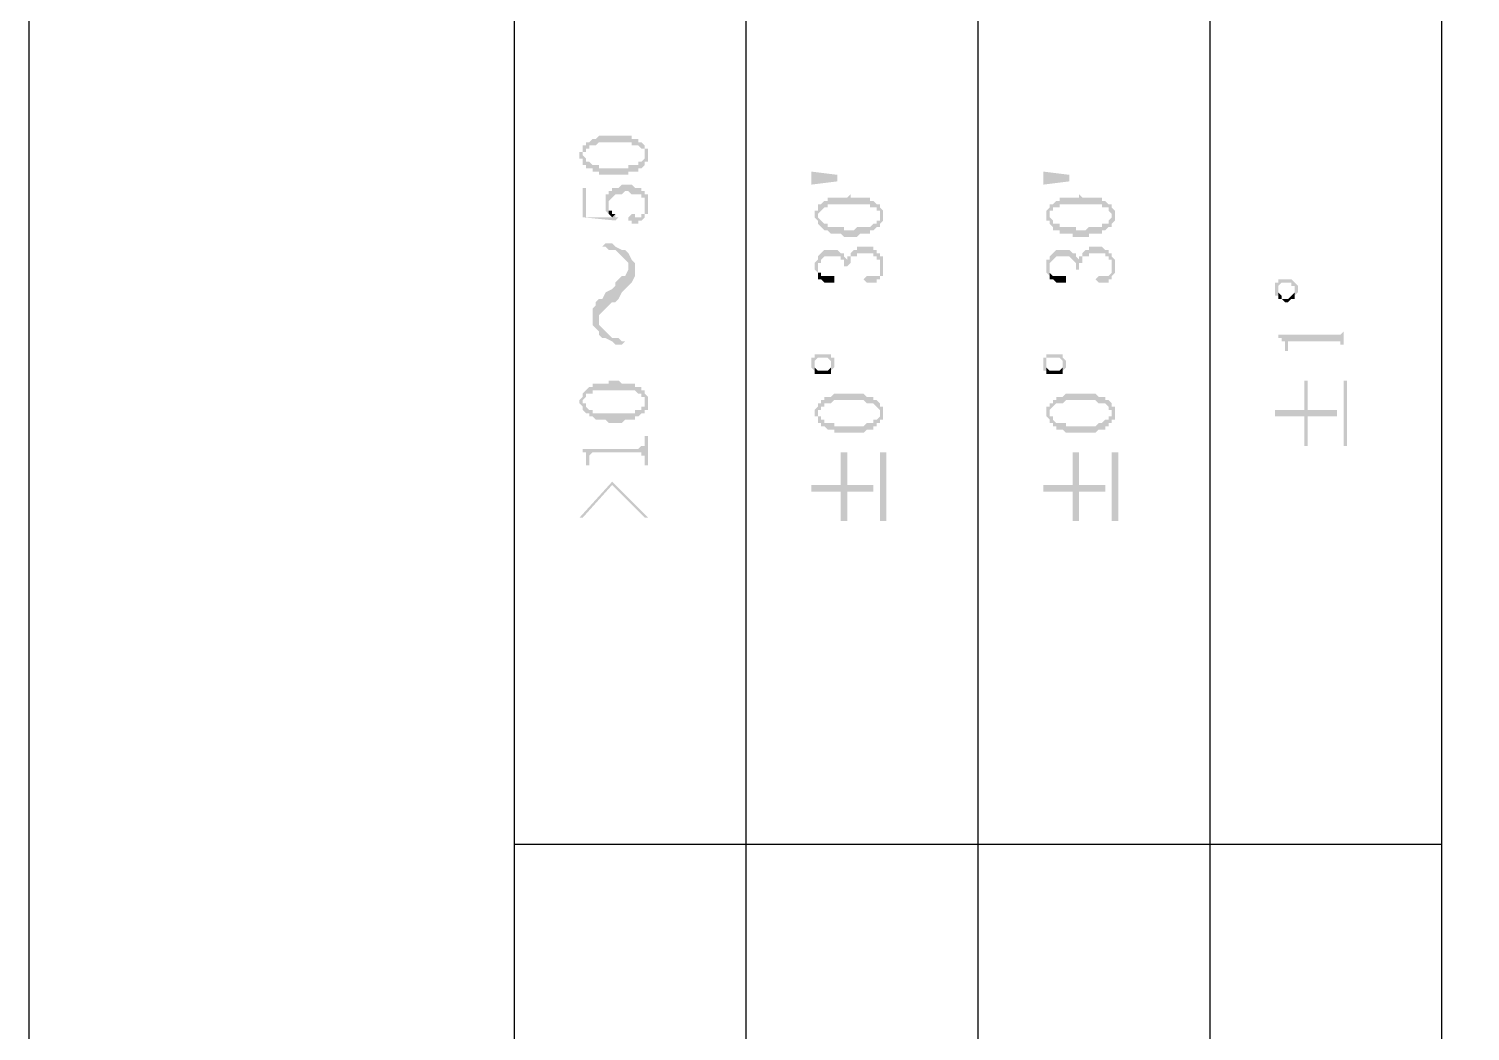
# Model space of a CAD drawing. Header units: millimetres. Extents: x 1186 to 2336, y 1181 to 1549.
# Drawn here: x 1453.55 to 1473.47, y 1493.42 to 1507.27 of the extents above; entities that cross this region are included whole.
import ezdxf

# ---------------------------------------------------------------- set-up
doc = ezdxf.new("R2010")
doc.units = ezdxf.units.MM

msp = doc.modelspace()

# ---------------------------------------------------------------- hatches: boundary and pattern name
at = {"transparency": 33554559}
for points in [[(1461.16199, 1505.52393), (1461.16199, 1505.4788), (1461.20712, 1505.4788), (1461.20712, 1505.43366), (1461.20712, 1505.38853), (1461.20712, 1505.52393), (1461.20712, 1505.56906), (1461.25225, 1505.56906), (1461.25225, 1505.61419), (1461.29738, 1505.61419), (1461.29738, 1505.65932), (1461.38765, 1505.65932), (1461.43278, 1505.70446), (1461.8841, 1505.70446), (1461.8841, 1505.65932), (1461.97437, 1505.65932), (1462.0195, 1505.61419), (1462.06463, 1505.61419), (1462.06463, 1505.56906), (1462.06463, 1505.52393), (1462.06463, 1505.65932), (1462.06463, 1505.65932), (1462.0195, 1505.70446), (1461.97437, 1505.70446), (1461.97437, 1505.74959), (1461.8841, 1505.74959), (1461.8841, 1505.79472), (1461.43278, 1505.79472), (1461.38765, 1505.74959), (1461.34252, 1505.74959), (1461.29738, 1505.70446), (1461.25225, 1505.70446), (1461.25225, 1505.65932), (1461.20712, 1505.65932), (1461.20712, 1505.61419), (1461.20712, 1505.56906), (1461.16199, 1505.56906)], [(1461.20712, 1505.38853), (1461.25225, 1505.38853), (1461.25225, 1505.3434), (1461.34252, 1505.3434), (1461.34252, 1505.29827), (1461.43278, 1505.29827), (1461.43278, 1505.25313), (1461.83897, 1505.25313), (1461.83897, 1505.29827), (1461.97437, 1505.29827), (1461.97437, 1505.3434), (1462.0195, 1505.3434), (1462.06463, 1505.38853), (1462.06463, 1505.43366), (1462.10976, 1505.43366), (1462.10976, 1505.4788), (1462.10976, 1505.52393), (1462.10976, 1505.56906), (1462.10976, 1505.61419), (1462.06463, 1505.61419), (1462.06463, 1505.65932), (1462.06463, 1505.52393), (1462.06463, 1505.4788), (1462.06463, 1505.4788), (1462.0195, 1505.43366), (1461.97437, 1505.43366), (1461.97437, 1505.38853), (1461.83897, 1505.38853), (1461.83897, 1505.3434), (1461.43278, 1505.3434), (1461.43278, 1505.38853), (1461.34252, 1505.38853), (1461.29738, 1505.43366), (1461.25225, 1505.43366), (1461.25225, 1505.4788), (1461.25225, 1505.4788), (1461.20712, 1505.52393), (1461.20712, 1505.52393)], [(1464.36637, 1505.29827), (1464.72743, 1505.25313), (1464.72743, 1505.16287), (1464.36637, 1505.11774)], [(1467.57076, 1505.29827), (1467.93181, 1505.25313), (1467.93181, 1505.16287), (1467.57076, 1505.11774)], [(1461.20712, 1505.07261), (1461.20712, 1504.66642), (1461.65844, 1504.62128), (1461.70357, 1504.66642), (1461.65844, 1504.66642), (1461.65844, 1504.71155), (1461.61331, 1504.66642), (1461.25225, 1504.66642), (1461.25225, 1505.07261)], [(1461.52304, 1504.89208), (1461.52304, 1504.80181), (1461.52304, 1504.75668), (1461.52304, 1504.75668), (1461.56818, 1504.71155), (1461.56818, 1504.84695), (1461.56818, 1504.89208), (1461.56818, 1504.89208), (1461.61331, 1504.93721), (1461.61331, 1504.93721), (1461.65844, 1504.98234), (1461.74871, 1504.98234), (1461.79384, 1505.02747), (1461.83897, 1505.02747), (1461.8841, 1504.98234), (1462.0195, 1504.98234), (1462.0195, 1504.93721), (1462.06463, 1504.93721), (1462.06463, 1504.89208), (1462.06463, 1504.84695), (1462.06463, 1504.71155), (1462.10976, 1504.71155), (1462.10976, 1504.75668), (1462.10976, 1504.84695), (1462.10976, 1504.89208), (1462.10976, 1504.98234), (1462.06463, 1504.98234), (1462.06463, 1505.02747), (1462.0195, 1505.02747), (1462.0195, 1505.07261), (1461.92923, 1505.07261), (1461.8841, 1505.11774), (1461.74871, 1505.11774), (1461.70357, 1505.07261), (1461.61331, 1505.07261), (1461.61331, 1505.02747), (1461.56818, 1505.02747), (1461.56818, 1504.98234), (1461.52304, 1504.98234), (1461.52304, 1504.93721)], [(1464.4115, 1504.66642), (1464.4115, 1504.66642), (1464.45664, 1504.62128), (1464.45664, 1504.57615), (1464.45664, 1504.71155), (1464.45664, 1504.71155), (1464.50177, 1504.75668), (1464.50177, 1504.75668), (1464.5469, 1504.80181), (1464.59203, 1504.80181), (1464.59203, 1504.84695), (1465.17875, 1504.84695), (1465.17875, 1504.80181), (1465.26901, 1504.80181), (1465.26901, 1504.75668), (1465.31415, 1504.75668), (1465.31415, 1504.71155), (1465.31415, 1504.66642), (1465.31415, 1504.84695), (1465.26901, 1504.84695), (1465.22388, 1504.89208), (1465.17875, 1504.89208), (1465.17875, 1504.93721), (1464.90796, 1504.93721), (1464.90796, 1504.98234), (1464.90796, 1504.98234), (1464.86283, 1504.93721), (1464.59203, 1504.93721), (1464.59203, 1504.89208), (1464.5469, 1504.89208), (1464.50177, 1504.84695), (1464.45664, 1504.84695), (1464.45664, 1504.80181), (1464.45664, 1504.75668), (1464.4115, 1504.75668), (1464.4115, 1504.71155)], [(1467.61589, 1504.66642), (1467.61589, 1504.62128), (1467.66102, 1504.62128), (1467.66102, 1504.57615), (1467.66102, 1504.71155), (1467.66102, 1504.75668), (1467.70615, 1504.75668), (1467.70615, 1504.80181), (1467.79642, 1504.80181), (1467.79642, 1504.84695), (1468.38313, 1504.84695), (1468.38313, 1504.80181), (1468.4734, 1504.80181), (1468.4734, 1504.75668), (1468.4734, 1504.75668), (1468.51853, 1504.71155), (1468.51853, 1504.66642), (1468.51853, 1504.84695), (1468.4734, 1504.84695), (1468.42827, 1504.89208), (1468.38313, 1504.89208), (1468.38313, 1504.93721), (1468.11234, 1504.93721), (1468.06721, 1504.98234), (1468.06721, 1504.93721), (1467.79642, 1504.93721), (1467.79642, 1504.89208), (1467.75128, 1504.89208), (1467.70615, 1504.84695), (1467.66102, 1504.84695), (1467.66102, 1504.80181), (1467.66102, 1504.80181), (1467.61589, 1504.75668), (1467.61589, 1504.71155)], [(1461.56818, 1504.71155), (1461.56818, 1504.71155), (1461.61331, 1504.66642), (1461.61331, 1504.66642), (1461.65844, 1504.71155), (1461.61331, 1504.71155), (1461.61331, 1504.75668), (1461.56818, 1504.75668), (1461.56818, 1504.80181), (1461.56818, 1504.84695)], [(1461.83897, 1504.66642), (1461.83897, 1504.62128), (1461.8841, 1504.62128), (1461.8841, 1504.57615), (1461.97437, 1504.57615), (1461.97437, 1504.62128), (1462.0195, 1504.62128), (1462.06463, 1504.66642), (1462.06463, 1504.84695), (1462.06463, 1504.75668), (1462.06463, 1504.71155), (1462.0195, 1504.71155), (1462.0195, 1504.66642), (1461.92923, 1504.66642), (1461.92923, 1504.71155), (1461.8841, 1504.71155)], [(1464.45664, 1504.57615), (1464.50177, 1504.53102), (1464.50177, 1504.53102), (1464.5469, 1504.48589), (1464.59203, 1504.48589), (1464.63716, 1504.44076), (1464.77256, 1504.44076), (1464.81769, 1504.39562), (1464.99822, 1504.39562), (1465.04335, 1504.44076), (1465.17875, 1504.44076), (1465.17875, 1504.48589), (1465.22388, 1504.48589), (1465.26901, 1504.53102), (1465.31415, 1504.53102), (1465.31415, 1504.57615), (1465.31415, 1504.57615), (1465.35928, 1504.62128), (1465.35928, 1504.66642), (1465.35928, 1504.71155), (1465.35928, 1504.75668), (1465.35928, 1504.75668), (1465.31415, 1504.80181), (1465.31415, 1504.66642), (1465.31415, 1504.62128), (1465.26901, 1504.62128), (1465.26901, 1504.57615), (1465.22388, 1504.57615), (1465.17875, 1504.53102), (1464.99822, 1504.53102), (1464.95309, 1504.48589), (1464.81769, 1504.48589), (1464.81769, 1504.53102), (1464.59203, 1504.53102), (1464.59203, 1504.57615), (1464.5469, 1504.57615), (1464.50177, 1504.62128), (1464.50177, 1504.62128), (1464.45664, 1504.66642), (1464.45664, 1504.66642)], [(1467.66102, 1504.57615), (1467.70615, 1504.53102), (1467.70615, 1504.48589), (1467.79642, 1504.48589), (1467.79642, 1504.44076), (1467.97695, 1504.44076), (1467.97695, 1504.39562), (1468.20261, 1504.39562), (1468.20261, 1504.44076), (1468.38313, 1504.44076), (1468.38313, 1504.48589), (1468.42827, 1504.48589), (1468.4734, 1504.53102), (1468.51853, 1504.53102), (1468.51853, 1504.57615), (1468.51853, 1504.57615), (1468.56366, 1504.62128), (1468.56366, 1504.66642), (1468.56366, 1504.71155), (1468.56366, 1504.75668), (1468.56366, 1504.75668), (1468.51853, 1504.80181), (1468.51853, 1504.66642), (1468.51853, 1504.66642), (1468.4734, 1504.62128), (1468.4734, 1504.57615), (1468.38313, 1504.57615), (1468.38313, 1504.53102), (1468.20261, 1504.53102), (1468.15747, 1504.48589), (1468.02208, 1504.48589), (1468.02208, 1504.53102), (1467.79642, 1504.53102), (1467.79642, 1504.57615), (1467.70615, 1504.57615), (1467.70615, 1504.62128), (1467.70615, 1504.62128), (1467.66102, 1504.66642), (1467.66102, 1504.66642)], [(1461.47791, 1504.26023), (1461.52304, 1504.26023), (1461.56818, 1504.21509), (1461.65844, 1504.21509), (1461.70357, 1504.16996), (1461.74871, 1504.12483), (1461.74871, 1504.12483), (1461.79384, 1504.0797), (1461.83897, 1504.03457), (1461.83897, 1503.71864), (1461.83897, 1503.71864), (1461.8841, 1503.76377), (1461.92923, 1503.85404), (1461.92923, 1504.03457), (1461.8841, 1504.0797), (1461.83897, 1504.16996), (1461.83897, 1504.16996), (1461.79384, 1504.21509), (1461.74871, 1504.21509), (1461.65844, 1504.26023), (1461.61331, 1504.30536), (1461.52304, 1504.30536)], [(1464.4115, 1503.98943), (1464.4115, 1503.9443), (1464.4115, 1503.9443), (1464.45664, 1503.89917), (1464.45664, 1503.85404), (1464.45664, 1503.98943), (1464.45664, 1504.03457), (1464.50177, 1504.03457), (1464.50177, 1504.0797), (1464.50177, 1504.0797), (1464.5469, 1504.12483), (1464.77256, 1504.12483), (1464.77256, 1504.0797), (1464.81769, 1504.0797), (1464.81769, 1504.03457), (1464.81769, 1503.98943), (1464.86283, 1503.98943), (1464.86283, 1503.9443), (1464.86283, 1503.98943), (1464.90796, 1504.03457), (1464.90796, 1504.0797), (1464.90796, 1504.12483), (1464.99822, 1504.12483), (1464.99822, 1504.16996), (1465.22388, 1504.16996), (1465.22388, 1504.12483), (1465.26901, 1504.12483), (1465.26901, 1504.0797), (1465.31415, 1504.0797), (1465.31415, 1504.03457), (1465.31415, 1503.98943), (1465.31415, 1504.16996), (1465.26901, 1504.16996), (1465.26901, 1504.21509), (1465.22388, 1504.21509), (1465.22388, 1504.26023), (1464.99822, 1504.26023), (1464.99822, 1504.21509), (1464.95309, 1504.21509), (1464.90796, 1504.16996), (1464.90796, 1504.12483), (1464.86283, 1504.12483), (1464.86283, 1504.0797), (1464.86283, 1504.0797), (1464.81769, 1504.12483), (1464.81769, 1504.16996), (1464.77256, 1504.16996), (1464.72743, 1504.21509), (1464.5469, 1504.21509), (1464.50177, 1504.16996), (1464.50177, 1504.16996), (1464.45664, 1504.12483), (1464.45664, 1504.0797), (1464.45664, 1504.0797), (1464.4115, 1504.03457), (1464.4115, 1504.03457)], [(1467.61589, 1503.98943), (1467.61589, 1503.9443), (1467.61589, 1503.89917), (1467.66102, 1503.85404), (1467.66102, 1503.98943), (1467.66102, 1504.03457), (1467.66102, 1504.03457), (1467.70615, 1504.0797), (1467.70615, 1504.0797), (1467.75128, 1504.12483), (1467.93181, 1504.12483), (1467.97695, 1504.0797), (1467.97695, 1504.0797), (1468.02208, 1504.03457), (1468.02208, 1503.98943), (1468.02208, 1503.9443), (1468.06721, 1503.9443), (1468.06721, 1504.03457), (1468.11234, 1504.03457), (1468.11234, 1504.0797), (1468.11234, 1504.12483), (1468.20261, 1504.12483), (1468.20261, 1504.16996), (1468.42827, 1504.16996), (1468.42827, 1504.12483), (1468.4734, 1504.12483), (1468.4734, 1504.0797), (1468.51853, 1504.0797), (1468.51853, 1504.03457), (1468.51853, 1503.98943), (1468.51853, 1504.16996), (1468.4734, 1504.16996), (1468.4734, 1504.21509), (1468.42827, 1504.21509), (1468.38313, 1504.26023), (1468.20261, 1504.26023), (1468.20261, 1504.21509), (1468.15747, 1504.21509), (1468.11234, 1504.16996), (1468.11234, 1504.12483), (1468.06721, 1504.12483), (1468.06721, 1504.0797), (1468.06721, 1504.0797), (1468.02208, 1504.12483), (1468.02208, 1504.16996), (1467.97695, 1504.16996), (1467.93181, 1504.21509), (1467.75128, 1504.21509), (1467.70615, 1504.16996), (1467.70615, 1504.16996), (1467.66102, 1504.12483), (1467.66102, 1504.0797), (1467.61589, 1504.0797), (1467.61589, 1504.03457), (1467.61589, 1504.03457)], [(1465.08849, 1503.80891), (1465.08849, 1503.80891), (1465.13362, 1503.76377), (1465.26901, 1503.76377), (1465.26901, 1503.80891), (1465.31415, 1503.80891), (1465.31415, 1503.85404), (1465.35928, 1503.85404), (1465.35928, 1503.9443), (1465.35928, 1503.98943), (1465.35928, 1504.03457), (1465.35928, 1504.12483), (1465.31415, 1504.12483), (1465.31415, 1503.9443), (1465.31415, 1503.89917), (1465.31415, 1503.85404), (1465.13362, 1503.85404)], [(1468.29287, 1503.80891), (1468.29287, 1503.80891), (1468.338, 1503.76377), (1468.4734, 1503.76377), (1468.4734, 1503.80891), (1468.51853, 1503.80891), (1468.51853, 1503.85404), (1468.51853, 1503.85404), (1468.56366, 1503.89917), (1468.56366, 1503.9443), (1468.56366, 1503.98943), (1468.56366, 1504.03457), (1468.56366, 1504.0797), (1468.51853, 1504.12483), (1468.51853, 1503.9443), (1468.51853, 1503.89917), (1468.51853, 1503.89917), (1468.4734, 1503.85404), (1468.338, 1503.85404)], [(1461.34252, 1503.26732), (1461.34252, 1503.17705), (1461.38765, 1503.13192), (1461.43278, 1503.08679), (1461.43278, 1503.31245), (1461.47791, 1503.35758), (1461.52304, 1503.40272), (1461.56818, 1503.44785), (1461.61331, 1503.49298), (1461.65844, 1503.49298), (1461.70357, 1503.53811), (1461.74871, 1503.62838), (1461.74871, 1503.62838), (1461.79384, 1503.67351), (1461.83897, 1503.71864), (1461.83897, 1503.98943), (1461.83897, 1503.9443), (1461.79384, 1503.85404), (1461.74871, 1503.85404), (1461.70357, 1503.80891), (1461.65844, 1503.76377), (1461.65844, 1503.71864), (1461.61331, 1503.67351), (1461.52304, 1503.62838), (1461.52304, 1503.62838), (1461.47791, 1503.53811), (1461.43278, 1503.53811), (1461.38765, 1503.49298), (1461.38765, 1503.44785), (1461.34252, 1503.40272), (1461.34252, 1503.35758)], [(1464.45664, 1503.85404), (1464.45664, 1503.80891), (1464.50177, 1503.80891), (1464.5469, 1503.76377), (1464.6823, 1503.76377), (1464.6823, 1503.80891), (1464.6823, 1503.85404), (1464.50177, 1503.85404), (1464.50177, 1503.89917), (1464.45664, 1503.89917), (1464.45664, 1503.98943)], [(1467.66102, 1503.85404), (1467.66102, 1503.80891), (1467.70615, 1503.80891), (1467.75128, 1503.76377), (1467.88668, 1503.76377), (1467.88668, 1503.80891), (1467.88668, 1503.85404), (1467.70615, 1503.85404), (1467.66102, 1503.89917), (1467.66102, 1503.98943)], [(1470.77514, 1503.67351), (1470.77514, 1503.62838), (1470.77514, 1503.58324), (1470.82027, 1503.58324), (1470.82027, 1503.67351), (1470.82027, 1503.71864), (1470.82027, 1503.71864), (1470.8654, 1503.76377), (1471.0008, 1503.76377), (1471.0008, 1503.71864), (1471.04593, 1503.71864), (1471.04593, 1503.53811), (1471.04593, 1503.58324), (1471.04593, 1503.58324), (1471.09106, 1503.62838), (1471.09106, 1503.67351), (1471.09106, 1503.71864), (1471.04593, 1503.76377), (1471.04593, 1503.76377), (1471.0008, 1503.80891), (1470.82027, 1503.80891), (1470.82027, 1503.76377), (1470.77514, 1503.76377), (1470.77514, 1503.71864), (1470.77514, 1503.71864)], [(1470.82027, 1503.58324), (1470.82027, 1503.53811), (1470.8654, 1503.53811), (1470.91054, 1503.49298), (1470.95567, 1503.49298), (1471.0008, 1503.53811), (1471.04593, 1503.53811), (1471.04593, 1503.67351), (1471.04593, 1503.62838), (1471.04593, 1503.62838), (1471.0008, 1503.58324), (1471.0008, 1503.58324), (1470.95567, 1503.53811), (1470.8654, 1503.53811), (1470.8654, 1503.58324), (1470.8654, 1503.58324), (1470.82027, 1503.62838), (1470.82027, 1503.67351), (1470.82027, 1503.67351)], [(1461.43278, 1503.08679), (1461.43278, 1503.04166), (1461.47791, 1502.99653), (1461.52304, 1502.99653), (1461.61331, 1502.95139), (1461.65844, 1502.90626), (1461.74871, 1502.90626), (1461.79384, 1502.95139), (1461.74871, 1502.95139), (1461.70357, 1502.99653), (1461.61331, 1502.99653), (1461.56818, 1503.04166), (1461.52304, 1503.08679), (1461.52304, 1503.08679), (1461.47791, 1503.13192), (1461.43278, 1503.17705), (1461.43278, 1503.22219)], [(1470.82027, 1503.04166), (1470.82027, 1502.99653), (1470.8654, 1502.99653), (1470.8654, 1502.95139), (1470.91054, 1502.95139), (1470.91054, 1502.86113), (1470.91054, 1502.816), (1470.95567, 1502.816), (1470.95567, 1502.90626), (1470.95567, 1502.95139), (1471.67778, 1502.95139), (1471.67778, 1502.90626), (1471.72292, 1502.90626), (1471.72292, 1502.86113), (1471.72292, 1502.816), (1471.72292, 1503.17705), (1471.72292, 1503.13192), (1471.72292, 1503.08679), (1471.67778, 1503.04166), (1471.63265, 1503.04166)], [(1464.36637, 1502.63547), (1464.36637, 1502.59034), (1464.36637, 1502.59034), (1464.4115, 1502.5452), (1464.4115, 1502.6806), (1464.4115, 1502.6806), (1464.45664, 1502.72573), (1464.59203, 1502.72573), (1464.63716, 1502.6806), (1464.63716, 1502.5452), (1464.63716, 1502.5452), (1464.6823, 1502.59034), (1464.6823, 1502.63547), (1464.6823, 1502.6806), (1464.6823, 1502.72573), (1464.63716, 1502.72573), (1464.63716, 1502.77087), (1464.4115, 1502.77087), (1464.4115, 1502.72573), (1464.36637, 1502.72573), (1464.36637, 1502.6806), (1464.36637, 1502.6806)], [(1467.57076, 1502.63547), (1467.57076, 1502.59034), (1467.57076, 1502.5452), (1467.61589, 1502.5452), (1467.61589, 1502.6806), (1467.61589, 1502.72573), (1467.79642, 1502.72573), (1467.84155, 1502.6806), (1467.84155, 1502.5452), (1467.84155, 1502.5452), (1467.88668, 1502.59034), (1467.88668, 1502.63547), (1467.88668, 1502.6806), (1467.88668, 1502.6806), (1467.84155, 1502.72573), (1467.84155, 1502.77087), (1467.61589, 1502.77087), (1467.61589, 1502.72573), (1467.57076, 1502.72573), (1467.57076, 1502.6806), (1467.57076, 1502.6806)], [(1464.4115, 1502.5452), (1464.4115, 1502.50007), (1464.63716, 1502.50007), (1464.63716, 1502.63547), (1464.63716, 1502.59034), (1464.63716, 1502.59034), (1464.59203, 1502.5452), (1464.45664, 1502.5452), (1464.4115, 1502.59034), (1464.4115, 1502.63547), (1464.4115, 1502.63547)], [(1467.61589, 1502.5452), (1467.61589, 1502.50007), (1467.84155, 1502.50007), (1467.84155, 1502.63547), (1467.84155, 1502.59034), (1467.84155, 1502.59034), (1467.79642, 1502.5452), (1467.66102, 1502.5452), (1467.61589, 1502.59034), (1467.61589, 1502.63547), (1467.61589, 1502.63547)], [(1461.16199, 1502.13901), (1461.16199, 1502.09388), (1461.16199, 1502.09388), (1461.20712, 1502.04875), (1461.20712, 1502.00362), (1461.20712, 1502.13901), (1461.20712, 1502.13901), (1461.25225, 1502.18415), (1461.25225, 1502.22928), (1461.34252, 1502.22928), (1461.34252, 1502.27441), (1461.92923, 1502.27441), (1461.97437, 1502.22928), (1462.0195, 1502.22928), (1462.0195, 1502.18415), (1462.06463, 1502.18415), (1462.06463, 1502.13901), (1462.06463, 1502.27441), (1462.0195, 1502.27441), (1462.0195, 1502.31954), (1461.92923, 1502.31954), (1461.92923, 1502.36468), (1461.74871, 1502.36468), (1461.70357, 1502.40981), (1461.56818, 1502.40981), (1461.56818, 1502.36468), (1461.34252, 1502.36468), (1461.34252, 1502.31954), (1461.29738, 1502.31954), (1461.25225, 1502.27441), (1461.25225, 1502.27441), (1461.20712, 1502.22928), (1461.20712, 1502.18415), (1461.20712, 1502.18415)], [(1470.77514, 1502.00362), (1470.77514, 1501.91335), (1471.18133, 1501.91335), (1471.18133, 1501.50716), (1471.22646, 1501.50716), (1471.22646, 1501.91335), (1471.63265, 1501.91335), (1471.63265, 1502.00362), (1471.22646, 1502.00362), (1471.22646, 1502.40981), (1471.18133, 1502.40981), (1471.18133, 1502.00362)], [(1471.76805, 1501.50716), (1471.76805, 1502.40981), (1471.72292, 1502.40981), (1471.72292, 1501.50716)], [(1461.20712, 1502.00362), (1461.25225, 1501.95849), (1461.29738, 1501.95849), (1461.29738, 1501.91335), (1461.34252, 1501.91335), (1461.38765, 1501.86822), (1461.52304, 1501.86822), (1461.56818, 1501.82309), (1461.74871, 1501.82309), (1461.79384, 1501.86822), (1461.92923, 1501.86822), (1461.92923, 1501.91335), (1461.97437, 1501.91335), (1462.0195, 1501.95849), (1462.06463, 1501.95849), (1462.06463, 1502.00362), (1462.10976, 1502.00362), (1462.10976, 1502.04875), (1462.10976, 1502.13901), (1462.10976, 1502.18415), (1462.10976, 1502.18415), (1462.06463, 1502.22928), (1462.06463, 1502.09388), (1462.06463, 1502.04875), (1462.0195, 1502.04875), (1462.0195, 1502.00362), (1461.92923, 1502.00362), (1461.92923, 1501.95849), (1461.34252, 1501.95849), (1461.34252, 1502.00362), (1461.29738, 1502.00362), (1461.25225, 1502.04875), (1461.25225, 1502.09388), (1461.20712, 1502.09388), (1461.20712, 1502.13901)], [(1464.4115, 1501.95849), (1464.4115, 1501.91335), (1464.45664, 1501.91335), (1464.45664, 1501.86822), (1464.45664, 1501.82309), (1464.45664, 1501.95849), (1464.45664, 1502.00362), (1464.50177, 1502.00362), (1464.50177, 1502.04875), (1464.5469, 1502.04875), (1464.5469, 1502.09388), (1464.63716, 1502.09388), (1464.6823, 1502.13901), (1465.08849, 1502.13901), (1465.13362, 1502.09388), (1465.22388, 1502.09388), (1465.26901, 1502.04875), (1465.26901, 1502.04875), (1465.31415, 1502.00362), (1465.31415, 1501.95849), (1465.31415, 1502.09388), (1465.31415, 1502.09388), (1465.26901, 1502.13901), (1465.22388, 1502.13901), (1465.22388, 1502.18415), (1465.13362, 1502.18415), (1465.08849, 1502.22928), (1464.6823, 1502.22928), (1464.63716, 1502.18415), (1464.5469, 1502.18415), (1464.5469, 1502.13901), (1464.50177, 1502.13901), (1464.50177, 1502.09388), (1464.45664, 1502.09388), (1464.45664, 1502.04875), (1464.45664, 1502.04875), (1464.4115, 1502.00362), (1464.4115, 1502.00362)], [(1464.45664, 1501.82309), (1464.50177, 1501.82309), (1464.50177, 1501.77796), (1464.5469, 1501.77796), (1464.59203, 1501.73283), (1464.6823, 1501.73283), (1464.6823, 1501.68769), (1465.08849, 1501.68769), (1465.13362, 1501.73283), (1465.22388, 1501.73283), (1465.22388, 1501.77796), (1465.26901, 1501.77796), (1465.26901, 1501.82309), (1465.31415, 1501.82309), (1465.31415, 1501.86822), (1465.35928, 1501.86822), (1465.35928, 1501.91335), (1465.35928, 1501.95849), (1465.35928, 1502.00362), (1465.35928, 1502.04875), (1465.31415, 1502.04875), (1465.31415, 1502.09388), (1465.31415, 1501.95849), (1465.31415, 1501.91335), (1465.31415, 1501.91335), (1465.26901, 1501.86822), (1465.22388, 1501.86822), (1465.22388, 1501.82309), (1465.13362, 1501.82309), (1465.08849, 1501.77796), (1464.6823, 1501.77796), (1464.6823, 1501.82309), (1464.5469, 1501.82309), (1464.5469, 1501.86822), (1464.50177, 1501.86822), (1464.50177, 1501.91335), (1464.45664, 1501.91335), (1464.45664, 1501.95849), (1464.45664, 1501.95849)], [(1467.61589, 1501.95849), (1467.61589, 1501.91335), (1467.61589, 1501.91335), (1467.66102, 1501.86822), (1467.66102, 1501.82309), (1467.66102, 1501.95849), (1467.66102, 1502.00362), (1467.66102, 1502.00362), (1467.70615, 1502.04875), (1467.70615, 1502.04875), (1467.75128, 1502.09388), (1467.84155, 1502.09388), (1467.88668, 1502.13901), (1468.29287, 1502.13901), (1468.338, 1502.09388), (1468.42827, 1502.09388), (1468.4734, 1502.04875), (1468.4734, 1502.00362), (1468.51853, 1502.00362), (1468.51853, 1501.95849), (1468.51853, 1502.09388), (1468.51853, 1502.09388), (1468.4734, 1502.13901), (1468.42827, 1502.13901), (1468.42827, 1502.18415), (1468.338, 1502.18415), (1468.29287, 1502.22928), (1467.88668, 1502.22928), (1467.84155, 1502.18415), (1467.75128, 1502.18415), (1467.75128, 1502.13901), (1467.70615, 1502.13901), (1467.70615, 1502.09388), (1467.66102, 1502.09388), (1467.66102, 1502.04875), (1467.61589, 1502.04875), (1467.61589, 1502.00362), (1467.61589, 1502.00362)], [(1467.66102, 1501.82309), (1467.70615, 1501.82309), (1467.70615, 1501.77796), (1467.75128, 1501.77796), (1467.75128, 1501.73283), (1467.84155, 1501.73283), (1467.88668, 1501.68769), (1468.29287, 1501.68769), (1468.338, 1501.73283), (1468.42827, 1501.73283), (1468.42827, 1501.77796), (1468.4734, 1501.77796), (1468.4734, 1501.82309), (1468.51853, 1501.82309), (1468.51853, 1501.86822), (1468.56366, 1501.86822), (1468.56366, 1501.91335), (1468.56366, 1501.95849), (1468.56366, 1502.00362), (1468.56366, 1502.04875), (1468.51853, 1502.04875), (1468.51853, 1502.09388), (1468.51853, 1501.95849), (1468.51853, 1501.91335), (1468.4734, 1501.91335), (1468.4734, 1501.86822), (1468.42827, 1501.86822), (1468.38313, 1501.82309), (1468.338, 1501.82309), (1468.29287, 1501.77796), (1467.88668, 1501.77796), (1467.88668, 1501.82309), (1467.75128, 1501.82309), (1467.70615, 1501.86822), (1467.70615, 1501.91335), (1467.66102, 1501.91335), (1467.66102, 1501.95849), (1467.66102, 1501.95849)], [(1461.16199, 1501.46203), (1461.20712, 1501.46203), (1461.20712, 1501.4169), (1461.25225, 1501.4169), (1461.25225, 1501.37177), (1461.25225, 1501.23637), (1461.29738, 1501.23637), (1461.29738, 1501.37177), (1461.29738, 1501.37177), (1461.34252, 1501.4169), (1462.0195, 1501.4169), (1462.0195, 1501.37177), (1462.06463, 1501.37177), (1462.06463, 1501.23637), (1462.10976, 1501.23637), (1462.10976, 1501.64256), (1462.06463, 1501.64256), (1462.06463, 1501.5523), (1462.06463, 1501.50716), (1462.0195, 1501.50716), (1461.97437, 1501.46203)], [(1464.36637, 1500.96558), (1464.36637, 1500.87531), (1464.77256, 1500.87531), (1464.77256, 1500.46912), (1464.86283, 1500.46912), (1464.86283, 1500.87531), (1465.22388, 1500.87531), (1465.22388, 1500.96558), (1464.86283, 1500.96558), (1464.86283, 1501.4169), (1464.77256, 1501.4169), (1464.77256, 1500.96558)], [(1465.40441, 1500.46912), (1465.40441, 1501.4169), (1465.31415, 1501.4169), (1465.31415, 1500.46912)], [(1467.57076, 1500.96558), (1467.57076, 1500.87531), (1467.97695, 1500.87531), (1467.97695, 1500.46912), (1468.06721, 1500.46912), (1468.06721, 1500.87531), (1468.42827, 1500.87531), (1468.42827, 1500.96558), (1468.06721, 1500.96558), (1468.06721, 1501.4169), (1467.97695, 1501.4169), (1467.97695, 1500.96558)], [(1468.6088, 1500.46912), (1468.6088, 1501.4169), (1468.51853, 1501.4169), (1468.51853, 1500.46912)], [(1461.16199, 1500.51426), (1461.20712, 1500.51426), (1461.61331, 1500.96558), (1462.06463, 1500.51426), (1462.10976, 1500.51426), (1461.61331, 1501.01071)]]:
    msp.add_hatch(color=256, dxfattribs=at).paths.add_polyline_path(points)

# ---------------------------------------------------------------- linework, layer by layer
msp.add_line((1460.25926, 1542.83599), (1460.25926, 1256.09504))
msp.add_lwpolyline([(1873.5528, 1251.83599), (1873.5528, 1548.83599), (1453.55281, 1548.83599), (1453.55281, 1251.83599)], close=True)
for points in [[(1463.46373, 1542.83599), (1463.46373, 1468.92174)], [(1466.66811, 1542.83599), (1466.66811, 1468.92174)], [(1469.8725, 1542.83599), (1469.8725, 1468.92174)], [(1473.07688, 1542.83599), (1473.07688, 1256.09504)], [(1460.25934, 1496.00104), (1473.07688, 1496.00104)]]:
    msp.add_lwpolyline(points)

doc.saveas('drawing.dxf')
